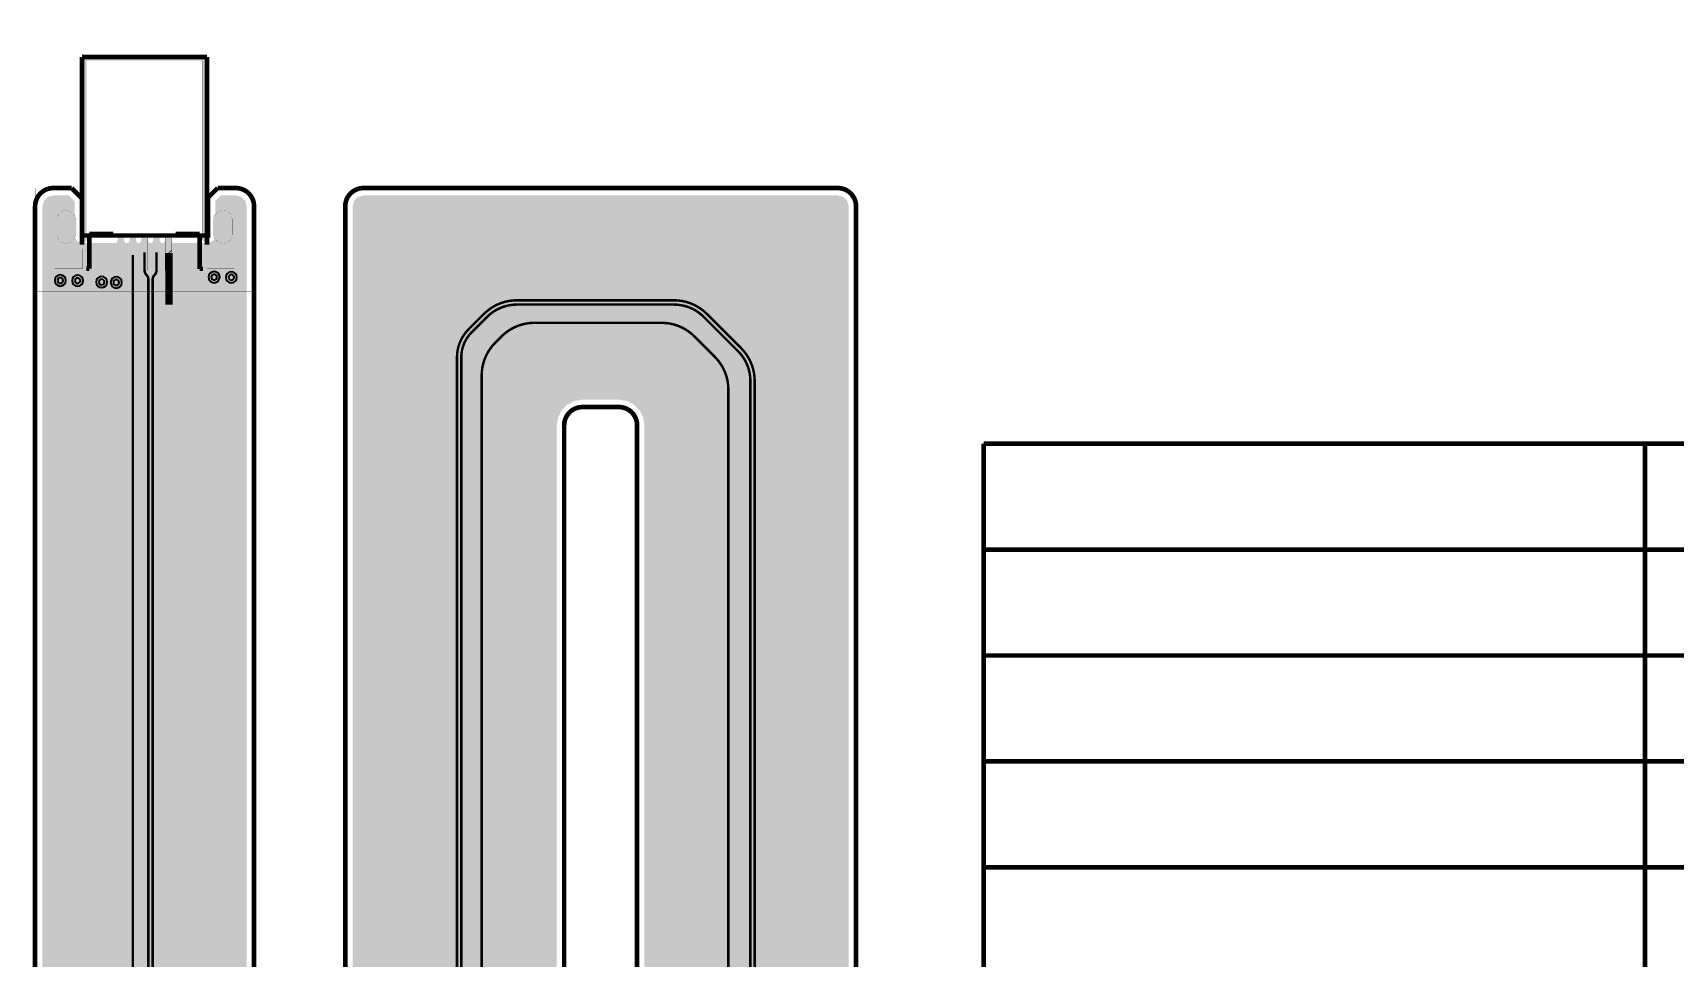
# Model space of a CAD drawing. Header units: millimetres. Extents: x -17 to 182, y -88 to 11.
# Drawn here: x -17.1 to 72.8, y -40.1 to 10.5 of the extents above; entities that cross this region are included whole.
import ezdxf

# ---------------------------------------------------------------- set-up
doc = ezdxf.new("R2010")
doc.units = ezdxf.units.MM
doc.header["$MEASUREMENT"] = 0
for name, color, linetype, true_color in [('Board-Outline-Layer', 7, 'Continuous', 0xff00ff), ('Bottom-Layer', 7, 'Continuous', 0x0000ff), ('Bottom-Paste-Mask-Layer', 7, 'Continuous', 0x800000), ('Bottom-Solder-Mask-Layer', 7, 'Continuous', 0xaa00ff), ('Document-Layer', 7, 'Continuous', 0xffffff), ('Hole-Layer', 7, 'Continuous', 0x222222), ('Multi-Layer', 7, 'Continuous', 0xc0c0c0), ('Top-Layer', 7, 'Continuous', 0xff0000), ('Top-Paste-Mask-Layer', 7, 'Continuous', 0x808080), ('Top-Silkscreen-Layer', 7, 'Continuous', 0xffcc00), ('Top-Solder-Mask-Layer', 7, 'Continuous', 0x800080)]:
    doc.layers.add(name, color=color, linetype=linetype, true_color=true_color)

msp = doc.modelspace()

# ---------------------------------------------------------------- hatches: boundary and pattern name
at = {"layer": 'Bottom-Layer'}
for points in [[(25.497, -77.998), (23.732, -77.994), (23.732, -77.784), (23.777, -77.675), (23.792, -77.557), (23.792, -76.21), (23.854, -75.9), (24.03, -75.637), (24.77, -74.897), (25.233, -74.298), (25.532, -73.602), (25.647, -72.854), (25.652, -72.813), (25.654, -72.772), (25.654, -72.252), (25.746, -72.045), (25.749, -71.817), (25.661, -71.608), (25.661, -71.296), (25.764, -71.01), (25.704, -70.713), (25.497, -70.49), (25.204, -70.408), (24.911, -70.49), (24.705, -70.713), (24.644, -71.01), (24.748, -71.296), (24.748, -71.59), (24.65, -71.803), (24.647, -72.037), (24.741, -72.252), (24.741, -72.701), (24.736, -72.74), (24.735, -72.778), (24.664, -73.317), (24.455, -73.82), (24.124, -74.251), (23.384, -74.992), (23.121, -75.329), (22.95, -75.721), (22.881, -76.143), (22.832, -76.072), (22.776, -76.007), (22.769, -75.997), (22.767, -75.986), (22.767, -74.601), (22.87, -74.448), (22.949, -74.282), (23.185, -74.069), (23.268, -73.763), (23.171, -73.46), (22.925, -73.258), (22.61, -73.222), (22.325, -73.363), (22.04, -73.222), (21.725, -73.258), (21.479, -73.46), (21.383, -73.763), (21.466, -74.069), (21.702, -74.282), (21.781, -74.448), (21.884, -74.601), (21.884, -75.986), (21.881, -75.997), (21.875, -76.007), (21.787, -76.116), (21.723, -76.24), (21.7, -76.251), (21.678, -76.265), (21.678, -75.12), (21.589, -74.672), (21.336, -74.293), (21.209, -74.166), (20.966, -74.004), (20.679, -73.947), (20.641, -73.947), (20.546, -73.928), (20.465, -73.874), (20.456, -73.86), (20.453, -73.844), (20.453, -73.722), (20.512, -73.425), (20.68, -73.173), (20.906, -72.947), (21.186, -72.924), (21.419, -72.769), (21.548, -72.519), (21.541, -72.239), (21.398, -71.997), (21.156, -71.854), (20.876, -71.847), (20.626, -71.976), (20.471, -72.209), (20.448, -72.489), (20.222, -72.715), (19.995, -73.01), (19.853, -73.353), (19.805, -73.722), (19.805, -73.844), (19.857, -74.108), (20.007, -74.332), (20.298, -74.526), (20.641, -74.595), (20.679, -74.595), (20.718, -74.603), (20.751, -74.625), (20.878, -74.752), (20.991, -74.92), (21.03, -75.12), (21.03, -76.263), (20.948, -76.355), (20.918, -76.475), (20.918, -77.988), (18.497, -77.983), (18.295, -78.036), (18.148, -78.184), (18.093, -78.385), (18.094, -80.337), (17.833, -80.598), (17, -80.598), (16.701, -80.518), (16.483, -80.299), (16.403, -80), (16.403, -11.001), (16.334, -10.568), (16.135, -10.176), (15.825, -9.866), (15.434, -9.666), (15, -9.597), (13.003, -9.597), (12.569, -9.665), (12.177, -9.864), (11.866, -10.175), (11.666, -10.566), (11.597, -11), (11.597, -80), (11.517, -80.299), (11.299, -80.518), (11, -80.598), (-16, -80.598), (-16.299, -80.517), (-16.518, -80.298), (-16.597, -79.999), (-16.599, 0.999), (-16.518, 1.298), (-16.299, 1.517), (-16, 1.596), (-15.167, 1.597), (-14.916, 1.346), (-14.909, 1.336), (-14.906, 1.324), (-14.907, -0.615), (-14.853, -0.816), (-14.705, -0.964), (-14.503, -1.018), (-7.503, -1.003), (-7.302, -0.948), (-7.155, -0.801), (-7.101, -0.6), (-7.101, 1.329), (-6.833, 1.597), (-6, 1.597), (-5.701, 1.517), (-5.482, 1.298), (-5.403, 0.998), (-5.403, -67.997), (-5.335, -68.431), (-5.136, -68.823), (-4.825, -69.134), (-4.434, -69.334), (-4, -69.403), (-1.001, -69.403), (-0.568, -69.334), (-0.176, -69.135), (0.134, -68.825), (0.334, -68.434), (0.403, -68), (0.403, 1), (0.483, 1.299), (0.702, 1.518), (1.002, 1.597), (8, 1.598), (27, 1.597), (27.299, 1.517), (27.518, 1.299), (27.598, 1), (27.598, -80), (27.517, -80.299), (27.298, -80.518), (26.999, -80.598), (26.167, -80.598), (25.899, -80.33), (25.899, -78.4), (25.845, -78.199), (25.698, -78.052)], [(-15.8, 0.275), (-15.705, 0.569), (-15.455, 0.751), (-15.146, 0.751), (-14.896, 0.569), (-14.8, 0.275), (-14.8, -0.525), (-14.896, -0.819), (-15.146, -1), (-15.455, -1), (-15.705, -0.819), (-15.8, -0.525)], [(-7.2, 0.275), (-7.104, 0.569), (-6.854, 0.751), (-6.545, 0.751), (-6.295, 0.569), (-6.2, 0.275), (-6.2, -0.525), (-6.295, -0.819), (-6.545, -1), (-6.854, -1), (-7.104, -0.819), (-7.2, -0.525)]]:
    msp.add_hatch(color=256, dxfattribs=at).paths.add_polyline_path(points)
at = {"layer": 'Bottom-Paste-Mask-Layer'}
for points in [[(-15.8, 0.275), (-15.705, 0.569), (-15.455, 0.751), (-15.146, 0.751), (-14.896, 0.569), (-14.8, 0.275), (-14.8, -0.525), (-14.896, -0.819), (-15.146, -1), (-15.455, -1), (-15.705, -0.819), (-15.8, -0.525)], [(-7.2, 0.275), (-7.104, 0.569), (-6.854, 0.751), (-6.545, 0.751), (-6.295, 0.569), (-6.2, 0.275), (-6.2, -0.525), (-6.295, -0.819), (-6.545, -1), (-6.854, -1), (-7.104, -0.819), (-7.2, -0.525)]]:
    msp.add_hatch(color=256, dxfattribs=at).paths.add_polyline_path(points)
at = {"layer": 'Bottom-Solder-Mask-Layer'}
for points in [[(-15.851, 0.275), (-15.777, 0.551), (-15.576, 0.752), (-15.3, 0.826), (-15.025, 0.752), (-14.823, 0.551), (-14.749, 0.275), (-14.749, -0.525), (-14.823, -0.8), (-15.025, -1.002), (-15.3, -1.076), (-15.576, -1.002), (-15.777, -0.8), (-15.851, -0.525)], [(-7.251, 0.275), (-7.177, 0.551), (-6.975, 0.752), (-6.7, 0.826), (-6.424, 0.752), (-6.223, 0.551), (-6.149, 0.275), (-6.149, -0.525), (-6.223, -0.8), (-6.424, -1.002), (-6.7, -1.076), (-6.975, -1.002), (-7.177, -0.8), (-7.251, -0.525)]]:
    msp.add_hatch(color=256, dxfattribs=at).paths.add_polyline_path(points)
at = {"layer": 'Document-Layer'}
msp.add_hatch(color=256, dxfattribs=at).paths.add_polyline_path([(-14.427, -0.8), (-14.427, 9.1), (-14.39, 9.19), (-14.3, 9.227), (-7.7, 9.227), (-7.61, 9.19), (-7.573, 9.1), (-7.573, -0.8), (-7.637, -0.91), (-7.764, -0.91), (-7.827, -0.8), (-7.827, 8.973), (-14.173, 8.973), (-14.173, -0.8), (-14.237, -0.91), (-14.364, -0.91)])
at = {"layer": 'Hole-Layer'}
for points in [[(-15.6, 0.175), (-15.512, 0.387), (-15.3, 0.475), (-15.088, 0.387), (-15, 0.175), (-15, -0.425), (-15.088, -0.637), (-15.3, -0.725), (-15.512, -0.637), (-15.6, -0.425)], [(-7, 0.175), (-6.912, 0.387), (-6.7, 0.475), (-6.488, 0.387), (-6.4, 0.175), (-6.4, -0.425), (-6.488, -0.637), (-6.7, -0.725), (-6.912, -0.637), (-7, -0.425)]]:
    msp.add_hatch(color=256, dxfattribs=at).paths.add_polyline_path(points)
at = {"layer": 'Multi-Layer'}
for points in [[(-15.8, 0.275), (-15.705, 0.569), (-15.455, 0.751), (-15.146, 0.751), (-14.896, 0.569), (-14.8, 0.275), (-14.8, -0.525), (-14.896, -0.819), (-15.146, -1), (-15.455, -1), (-15.705, -0.819), (-15.8, -0.525)], [(-15.8, 0.275), (-15.705, 0.569), (-15.455, 0.751), (-15.146, 0.751), (-14.896, 0.569), (-14.8, 0.275), (-14.8, -0.525), (-14.896, -0.819), (-15.146, -1), (-15.455, -1), (-15.705, -0.819), (-15.8, -0.525)], [(-15.8, 0.275), (-15.705, 0.569), (-15.455, 0.751), (-15.146, 0.751), (-14.896, 0.569), (-14.8, 0.275), (-14.8, -0.525), (-14.896, -0.819), (-15.146, -1), (-15.455, -1), (-15.705, -0.819), (-15.8, -0.525)], [(-7.2, 0.275), (-7.104, 0.569), (-6.854, 0.751), (-6.545, 0.751), (-6.295, 0.569), (-6.2, 0.275), (-6.2, -0.525), (-6.295, -0.819), (-6.545, -1), (-6.854, -1), (-7.104, -0.819), (-7.2, -0.525)], [(-7.2, 0.275), (-7.104, 0.569), (-6.854, 0.751), (-6.545, 0.751), (-6.295, 0.569), (-6.2, 0.275), (-6.2, -0.525), (-6.295, -0.819), (-6.545, -1), (-6.854, -1), (-7.104, -0.819), (-7.2, -0.525)], [(-7.2, 0.275), (-7.104, 0.569), (-6.854, 0.751), (-6.545, 0.751), (-6.295, 0.569), (-6.2, 0.275), (-6.2, -0.525), (-6.295, -0.819), (-6.545, -1), (-6.854, -1), (-7.104, -0.819), (-7.2, -0.525)]]:
    msp.add_hatch(color=256, dxfattribs=at).paths.add_polyline_path(points)
at = {"layer": 'Top-Layer'}
for points in [[(-12.31, -2.832), (-12.31, -3.649), (-16.599, -3.649), (-16.599, 0.999), (-16.518, 1.298), (-16.299, 1.517), (-16, 1.596), (-15.167, 1.597), (-14.833, 1.263), (-14.833, -0.6), (-14.779, -0.801), (-14.631, -0.949), (-14.43, -1.003), (-12.428, -1.003), (-12.428, -2.475), (-12.398, -2.663)], [(-9.887, -4.252), (-5.403, -4.252), (-5.403, -67.997), (-5.335, -68.431), (-5.136, -68.823), (-4.825, -69.134), (-4.434, -69.334), (-4, -69.403), (-1.001, -69.403), (-0.568, -69.334), (-0.176, -69.135), (0.134, -68.825), (0.334, -68.434), (0.403, -68), (0.403, 1), (0.483, 1.299), (0.702, 1.518), (1.002, 1.597), (8, 1.598), (27, 1.597), (27.299, 1.517), (27.518, 1.299), (27.598, 1), (27.598, -72.398), (23.113, -72.398), (23.113, -8.569), (23.051, -7.943), (22.868, -7.341), (22.572, -6.786), (22.173, -6.299), (20.294, -4.42), (19.807, -4.021), (19.252, -3.725), (18.65, -3.542), (18.024, -3.48), (9.403, -3.48), (8.776, -3.542), (8.174, -3.725), (7.619, -4.021), (7.133, -4.42), (6.284, -5.269), (5.834, -5.855), (5.552, -6.537), (5.455, -7.269), (5.455, -71.399), (5.4, -71.822), (5.236, -72.216), (4.976, -72.555), (3.526, -74.005), (3.188, -74.265), (2.794, -74.428), (2.37, -74.484), (-7.321, -74.484), (-7.744, -74.428), (-8.138, -74.265), (-8.477, -74.005), (-9.544, -72.938), (-9.798, -72.557), (-9.887, -72.108)], [(-5.403, -3.649), (-8.859, -3.649), (-8.859, -1.559), (-8.875, -1.399), (-8.922, -1.246), (-8.922, -1.003), (-7.53, -1.003), (-7.329, -0.949), (-7.181, -0.801), (-7.127, -0.6), (-7.127, 1.303), (-6.833, 1.597), (-6, 1.597), (-5.701, 1.517), (-5.482, 1.298), (-5.403, 0.998)], [(-15.8, 0.275), (-15.705, 0.569), (-15.455, 0.751), (-15.146, 0.751), (-14.896, 0.569), (-14.8, 0.275), (-14.8, -0.525), (-14.896, -0.819), (-15.146, -1), (-15.455, -1), (-15.705, -0.819), (-15.8, -0.525)], [(-7.2, 0.275), (-7.104, 0.569), (-6.854, 0.751), (-6.545, 0.751), (-6.295, 0.569), (-6.2, 0.275), (-6.2, -0.525), (-6.295, -0.819), (-6.545, -1), (-6.854, -1), (-7.104, -0.819), (-7.2, -0.525)], [(-14.425, -1.325), (-14.425, -2.425), (-15.925, -2.425), (-15.925, -1.325)], [(-12.475, -2.475), (-12.475, -0.975), (-12.125, -0.975), (-12.125, -2.475)], [(-11.825, -2.475), (-11.825, -0.975), (-11.475, -0.975), (-11.475, -2.475)], [(-11.175, -2.475), (-11.175, -0.975), (-10.825, -0.975), (-10.825, -2.475)], [(-10.525, -2.475), (-10.525, -0.975), (-10.175, -0.975), (-10.175, -2.475)], [(-9.875, -2.475), (-9.875, -0.975), (-9.525, -0.975), (-9.525, -2.475)], [(-6.075, -1.325), (-6.075, -2.425), (-7.575, -2.425), (-7.575, -1.325)]]:
    msp.add_hatch(color=256, dxfattribs=at).paths.add_polyline_path(points)
at = {"layer": 'Top-Paste-Mask-Layer'}
for points in [[(-15.313, 0.775), (-15.337, 0.774), (-15.362, 0.771), (-15.387, 0.767), (-15.411, 0.762), (-15.436, 0.756), (-15.459, 0.749), (-15.483, 0.74), (-15.506, 0.731), (-15.528, 0.72), (-15.55, 0.708), (-15.571, 0.695), (-15.592, 0.681), (-15.612, 0.666), (-15.631, 0.65), (-15.649, 0.633), (-15.667, 0.615), (-15.683, 0.596), (-15.699, 0.577), (-15.713, 0.557), (-15.727, 0.536), (-15.739, 0.514), (-15.751, 0.492), (-15.761, 0.469), (-15.77, 0.446), (-15.778, 0.422), (-15.785, 0.398), (-15.79, 0.374), (-15.795, 0.35), (-15.798, 0.325), (-15.8, 0.3), (-15.8, 0.275), (-15.8, -0.525), (-15.8, -0.55), (-15.798, -0.575), (-15.795, -0.599), (-15.79, -0.624), (-15.785, -0.648), (-15.778, -0.672), (-15.77, -0.696), (-15.761, -0.719), (-15.751, -0.742), (-15.739, -0.764), (-15.727, -0.786), (-15.713, -0.807), (-15.699, -0.827), (-15.683, -0.846), (-15.667, -0.865), (-15.649, -0.883), (-15.631, -0.9), (-15.612, -0.916), (-15.592, -0.931), (-15.571, -0.945), (-15.55, -0.958), (-15.528, -0.97), (-15.506, -0.981), (-15.483, -0.99), (-15.459, -0.999), (-15.436, -1.006), (-15.411, -1.012), (-15.387, -1.017), (-15.362, -1.021), (-15.337, -1.024), (-15.313, -1.025), (-15.288, -1.025), (-15.263, -1.024), (-15.238, -1.021), (-15.213, -1.017), (-15.189, -1.012), (-15.165, -1.006), (-15.141, -0.999), (-15.117, -0.99), (-15.094, -0.981), (-15.072, -0.97), (-15.05, -0.958), (-15.029, -0.945), (-15.008, -0.931), (-14.988, -0.916), (-14.969, -0.9), (-14.951, -0.883), (-14.934, -0.865), (-14.917, -0.846), (-14.902, -0.827), (-14.887, -0.807), (-14.873, -0.786), (-14.861, -0.764), (-14.85, -0.742), (-14.839, -0.719), (-14.83, -0.696), (-14.822, -0.672), (-14.816, -0.648), (-14.81, -0.624), (-14.806, -0.599), (-14.803, -0.575), (-14.801, -0.55), (-14.8, -0.525), (-14.8, 0.275), (-14.801, 0.3), (-14.803, 0.325), (-14.806, 0.35), (-14.81, 0.374), (-14.816, 0.398), (-14.822, 0.422), (-14.83, 0.446), (-14.839, 0.469), (-14.85, 0.492), (-14.861, 0.514), (-14.873, 0.536), (-14.887, 0.557), (-14.902, 0.577), (-14.917, 0.596), (-14.934, 0.615), (-14.951, 0.633), (-14.969, 0.65), (-14.988, 0.666), (-15.008, 0.681), (-15.029, 0.695), (-15.05, 0.708), (-15.072, 0.72), (-15.094, 0.731), (-15.117, 0.74), (-15.141, 0.749), (-15.165, 0.756), (-15.189, 0.762), (-15.213, 0.767), (-15.238, 0.771), (-15.263, 0.774), (-15.288, 0.775)], [(-15.8, 0.275), (-15.705, 0.569), (-15.455, 0.751), (-15.146, 0.751), (-14.896, 0.569), (-14.8, 0.275), (-14.8, -0.525), (-14.896, -0.819), (-15.146, -1), (-15.455, -1), (-15.705, -0.819), (-15.8, -0.525)], [(-6.712, 0.775), (-6.737, 0.774), (-6.762, 0.771), (-6.787, 0.767), (-6.811, 0.762), (-6.835, 0.756), (-6.859, 0.749), (-6.883, 0.74), (-6.906, 0.731), (-6.928, 0.72), (-6.95, 0.708), (-6.971, 0.695), (-6.992, 0.681), (-7.012, 0.666), (-7.031, 0.65), (-7.049, 0.633), (-7.066, 0.615), (-7.083, 0.596), (-7.098, 0.577), (-7.113, 0.557), (-7.127, 0.536), (-7.139, 0.514), (-7.15, 0.492), (-7.161, 0.469), (-7.17, 0.446), (-7.178, 0.422), (-7.184, 0.398), (-7.19, 0.374), (-7.194, 0.35), (-7.197, 0.325), (-7.199, 0.3), (-7.2, 0.275), (-7.2, -0.525), (-7.199, -0.55), (-7.197, -0.575), (-7.194, -0.599), (-7.19, -0.624), (-7.184, -0.648), (-7.178, -0.672), (-7.17, -0.696), (-7.161, -0.719), (-7.15, -0.742), (-7.139, -0.764), (-7.127, -0.786), (-7.113, -0.807), (-7.098, -0.827), (-7.083, -0.846), (-7.066, -0.865), (-7.049, -0.883), (-7.031, -0.9), (-7.012, -0.916), (-6.992, -0.931), (-6.971, -0.945), (-6.95, -0.958), (-6.928, -0.97), (-6.906, -0.981), (-6.883, -0.99), (-6.859, -0.999), (-6.835, -1.006), (-6.811, -1.012), (-6.787, -1.017), (-6.762, -1.021), (-6.737, -1.024), (-6.712, -1.025), (-6.687, -1.025), (-6.663, -1.024), (-6.638, -1.021), (-6.613, -1.017), (-6.589, -1.012), (-6.565, -1.006), (-6.541, -0.999), (-6.517, -0.99), (-6.494, -0.981), (-6.472, -0.97), (-6.45, -0.958), (-6.429, -0.945), (-6.408, -0.931), (-6.388, -0.916), (-6.369, -0.9), (-6.351, -0.883), (-6.333, -0.865), (-6.317, -0.846), (-6.301, -0.827), (-6.287, -0.807), (-6.273, -0.786), (-6.261, -0.764), (-6.249, -0.742), (-6.239, -0.719), (-6.23, -0.696), (-6.222, -0.672), (-6.215, -0.648), (-6.21, -0.624), (-6.206, -0.599), (-6.202, -0.575), (-6.201, -0.55), (-6.2, -0.525), (-6.2, 0.275), (-6.201, 0.3), (-6.202, 0.325), (-6.206, 0.35), (-6.21, 0.374), (-6.215, 0.398), (-6.222, 0.422), (-6.23, 0.446), (-6.239, 0.469), (-6.249, 0.492), (-6.261, 0.514), (-6.273, 0.536), (-6.287, 0.557), (-6.301, 0.577), (-6.317, 0.596), (-6.333, 0.615), (-6.351, 0.633), (-6.369, 0.65), (-6.388, 0.666), (-6.408, 0.681), (-6.429, 0.695), (-6.45, 0.708), (-6.472, 0.72), (-6.494, 0.731), (-6.517, 0.74), (-6.541, 0.749), (-6.565, 0.756), (-6.589, 0.762), (-6.613, 0.767), (-6.638, 0.771), (-6.663, 0.774), (-6.687, 0.775)], [(-7.2, 0.275), (-7.104, 0.569), (-6.854, 0.751), (-6.545, 0.751), (-6.295, 0.569), (-6.2, 0.275), (-6.2, -0.525), (-6.295, -0.819), (-6.545, -1), (-6.854, -1), (-7.104, -0.819), (-7.2, -0.525)], [(-12.475, -0.525), (-12.475, -2.525), (-12.125, -2.525), (-12.125, -0.525)], [(-11.825, -0.525), (-11.825, -2.525), (-11.475, -2.525), (-11.475, -0.525)], [(-11.175, -0.525), (-11.175, -2.525), (-10.825, -2.525), (-10.825, -0.525)], [(-10.525, -0.525), (-10.525, -2.525), (-10.175, -2.525), (-10.175, -0.525)], [(-9.875, -0.525), (-9.875, -2.525), (-9.525, -2.525), (-9.525, -0.525)], [(-15.925, -1.325), (-15.925, -2.425), (-14.425, -2.425), (-14.425, -1.325)], [(-7.575, -1.325), (-7.575, -2.425), (-6.075, -2.425), (-6.075, -1.325)]]:
    msp.add_hatch(color=256, dxfattribs=at).paths.add_polyline_path(points)
at = {"layer": 'Top-Solder-Mask-Layer'}
for points in [[(-15.851, 0.275), (-15.777, 0.551), (-15.576, 0.752), (-15.3, 0.826), (-15.025, 0.752), (-14.823, 0.551), (-14.749, 0.275), (-14.749, -0.525), (-14.823, -0.8), (-15.025, -1.002), (-15.3, -1.076), (-15.576, -1.002), (-15.777, -0.8), (-15.851, -0.525)], [(-7.251, 0.275), (-7.177, 0.551), (-6.975, 0.752), (-6.7, 0.826), (-6.424, 0.752), (-6.223, 0.551), (-6.149, 0.275), (-6.149, -0.525), (-6.223, -0.8), (-6.424, -1.002), (-6.7, -1.076), (-6.975, -1.002), (-7.177, -0.8), (-7.251, -0.525)], [(-14.374, -1.274), (-14.374, -2.476), (-15.976, -2.476), (-15.976, -1.274)], [(-12.526, -2.526), (-12.526, -0.924), (-12.074, -0.924), (-12.074, -2.526)], [(-11.876, -2.526), (-11.876, -0.924), (-11.424, -0.924), (-11.424, -2.526)], [(-11.226, -2.526), (-11.226, -0.924), (-10.774, -0.924), (-10.774, -2.526)], [(-10.576, -2.526), (-10.576, -0.924), (-10.124, -0.924), (-10.124, -2.526)], [(-9.926, -2.526), (-9.926, -0.924), (-9.474, -0.924), (-9.474, -2.526)], [(-6.024, -1.274), (-6.024, -2.476), (-7.626, -2.476), (-7.626, -1.274)]]:
    msp.add_hatch(color=256, dxfattribs=at).paths.add_polyline_path(points)

# ---------------------------------------------------------------- linework, layer by layer
at = {"layer": 'Board-Outline-Layer', "const_width": 0.254}
for points in [[(-15.999, 1.999, 0.415), (-17.001, 0.999)], [(-14.43, 1.385, 0.199), (-14.462, 1.462), (-15, 2)], [(-7.53, 1.4, -0.199), (-7.481, 1.519), (-7, 2)], [(-5, 0.997, 0.415), (-6, 2)], [(1.003, 2, 0.415), (0, 1)], [(28, 0.997, 0.415), (27, 2)], [(13.003, -10, 0.415), (12, -11)], [(16, -11.003, 0.415), (15, -10)]]:
    msp.add_lwpolyline(points, format="xyb", dxfattribs=at)
for points in [[(-15, 2), (-15.999, 1.999)], [(-7, 2), (-6, 2)], [(1.003, 2), (8, 2)], [(8, 2), (27, 2)], [(-17.001, 0.999), (-17, -80)], [(-14.43, 1.385), (-14.43, -0.6), (-7.53, -0.6), (-7.53, 1.4)], [(-14.43, 1.385), (-14.43, -0.6), (-7.53, -0.6), (-7.53, 1.4)], [(-5, 0.997), (-5, -67.998)], [(0, 1), (0, -68)], [(28, 1), (28, -80)], [(13.003, -10), (15, -10)], [(12, -11), (12, -80)], [(16, -11), (16, -80)]]:
    msp.add_lwpolyline(points, dxfattribs=at)
at = {"layer": 'Bottom-Layer', "const_width": 0.00508}
msp.add_lwpolyline([(-17, -81.285), (-17, 2), (27.923, 2), (27.923, -81.285)], close=True, dxfattribs=at)
at = {"layer": 'Document-Layer', "const_width": 0.00508}
msp.add_lwpolyline([(-14.427, -0.8), (-14.427, 9.1, -0.414), (-14.3, 9.227), (-7.7, 9.227, -0.414), (-7.573, 9.1), (-7.573, -0.8, -1), (-7.827, -0.8), (-7.827, 8.973), (-14.173, 8.973), (-14.173, -0.8, -1)], format="xyb", close=True, dxfattribs=at)
at = {"layer": 'Document-Layer', "const_width": 0.254}
for points in [[(35, -12), (181.989, -12)], [(35, -12), (35, -69.803)], [(71.255, -12), (71.255, -69.803)], [(35, -17.806), (181.989, -17.806)], [(35, -23.611), (181.989, -23.611)], [(35, -29.417), (181.989, -29.417)], [(35, -35.223), (181.989, -35.223)]]:
    msp.add_lwpolyline(points, dxfattribs=at)
at = {"layer": 'Hole-Layer'}
for points in [[(-15.774, -3.065, 1), (-15.469, -3.065), (-15.469, -3.065, 1), (-15.774, -3.065)], [(-14.827, -3.074, 1), (-14.522, -3.074), (-14.522, -3.074, 1), (-14.827, -3.074)], [(-13.509, -3.152, 1), (-13.204, -3.152), (-13.204, -3.152, 1), (-13.509, -3.152)], [(-12.708, -3.172, 1), (-12.403, -3.172), (-12.403, -3.172, 1), (-12.708, -3.172)]]:
    msp.add_lwpolyline(points, format="xyb", dxfattribs=at)
for points in [[(-7.342, -2.881, 1), (-7.037, -2.881, 1)], [(-6.395, -2.891, 1), (-6.09, -2.891, 1)]]:
    msp.add_lwpolyline(points, format="xyb", close=True, dxfattribs=at)
at = {"layer": 'Multi-Layer'}
for points in [[(-7.495, -2.881, 1), (-6.885, -2.881, 1)], [(-6.548, -2.891, 1), (-5.938, -2.891, 1)]]:
    msp.add_lwpolyline(points, format="xyb", close=True, dxfattribs=at)
for points in [[(-15.927, -3.065, 1), (-15.317, -3.065), (-15.317, -3.065, 1), (-15.927, -3.065)], [(-14.979, -3.074, 1), (-14.369, -3.074), (-14.369, -3.074, 1), (-14.979, -3.074)], [(-13.661, -3.152, 1), (-13.051, -3.152), (-13.051, -3.152, 1), (-13.661, -3.152)], [(-12.861, -3.172, 1), (-12.251, -3.172), (-12.251, -3.172, 1), (-12.861, -3.172)]]:
    msp.add_lwpolyline(points, format="xyb", dxfattribs=at)
at = {"layer": 'Top-Layer', "const_width": 0.00508}
for points in [[(-17, -3.649), (-17, 2), (-5, 2), (-5, -3.649)], [(-16.978, -76.127), (-16.978, 2.044), (28.021, 2.044), (28.021, -76.127)]]:
    msp.add_lwpolyline(points, close=True, dxfattribs=at)
at = {"layer": 'Top-Layer'}
for points, const_width in [([(-11.64, -1.663), (-11.64, -72.46)], 0.135), ([(-11, -2.513), (-11, -1.525)], 0.135), ([(-10.35, -2.513), (-10.35, -1.525)], 0.135), ([(-9.689, -1.531), (-9.661, -1.559)], 0.4), ([(-9.661, -1.559), (-9.661, -4.392)], 0.4), ([(-10.792, -72.108), (-10.792, -3.014)], 0.135), ([(-10.557, -72.108), (-10.557, -3.014)], 0.135), ([(18.024, -4.15), (9.403, -4.15)], 0.135), ([(18.024, -4.385), (9.403, -4.385)], 0.135), ([(7.606, -4.894), (6.758, -5.743)], 0.135), ([(7.773, -5.06), (6.924, -5.909)], 0.135), ([(10.365, -5.384), (17.342, -5.384)], 0.135), ([(21.533, -6.939), (19.654, -5.06)], 0.135), ([(21.699, -6.773), (19.82, -4.894)], 0.135), ([(8.22, -6.476), (8.569, -6.128)], 0.135), ([(19.138, -6.128), (20.257, -7.247)], 0.135), ([(6.125, -7.269), (6.125, -71.399)], 0.135), ([(6.36, -7.269), (6.36, -71.399)], 0.135), ([(7.476, -72.067), (7.476, -8.272)], 0.135), ([(21.001, -9.043), (21.001, -72.394)], 0.135), ([(22.208, -72.885), (22.208, -8.569)], 0.135), ([(22.443, -72.885), (22.443, -8.569)], 0.135)]:
    msp.add_lwpolyline(points, dxfattribs=dict(at, const_width=const_width))
at = {"layer": 'Top-Layer', "const_width": 0.135}
for points in [[(-11, -2.513, 0.199), (-10.896, -2.764)], [(-10.792, -3.014, 0.199), (-10.896, -2.764)], [(-10.454, -2.764, 0.199), (-10.557, -3.014)], [(-10.454, -2.764, 0.199), (-10.35, -2.513)], [(9.403, -4.15, 0.199), (7.606, -4.894)], [(9.403, -4.385, 0.199), (7.773, -5.06)], [(19.82, -4.894, 0.199), (18.024, -4.15)], [(19.654, -5.06, 0.199), (18.024, -4.385)], [(10.365, -5.384, 0.199), (8.569, -6.128)], [(19.138, -6.128, 0.199), (17.342, -5.384)], [(6.758, -5.743, 0.199), (6.125, -7.269)], [(6.924, -5.909, 0.199), (6.36, -7.269)], [(8.22, -6.476, 0.199), (7.476, -8.272)], [(21.001, -9.043, 0.199), (20.257, -7.247)], [(22.208, -8.569, 0.199), (21.533, -6.939)], [(22.443, -8.569, 0.199), (21.699, -6.773)]]:
    msp.add_lwpolyline(points, format="xyb", dxfattribs=at)
at = {"layer": 'Top-Paste-Mask-Layer', "const_width": 0.00508}
for points in [[(-15.313, 0.775), (-15.337, 0.774), (-15.362, 0.771), (-15.387, 0.767), (-15.411, 0.762), (-15.436, 0.756), (-15.459, 0.749), (-15.483, 0.74), (-15.506, 0.731), (-15.528, 0.72), (-15.55, 0.708), (-15.571, 0.695), (-15.592, 0.681), (-15.612, 0.666), (-15.631, 0.65), (-15.649, 0.633), (-15.667, 0.615), (-15.683, 0.596), (-15.699, 0.577), (-15.713, 0.557), (-15.727, 0.536), (-15.739, 0.514), (-15.751, 0.492), (-15.761, 0.469), (-15.77, 0.446), (-15.778, 0.422), (-15.785, 0.398), (-15.79, 0.374), (-15.795, 0.35), (-15.798, 0.325), (-15.8, 0.3), (-15.8, 0.275), (-15.8, -0.525), (-15.8, -0.55), (-15.798, -0.575), (-15.795, -0.599), (-15.79, -0.624), (-15.785, -0.648), (-15.778, -0.672), (-15.77, -0.696), (-15.761, -0.719), (-15.751, -0.742), (-15.739, -0.764), (-15.727, -0.786), (-15.713, -0.807), (-15.699, -0.827), (-15.683, -0.846), (-15.667, -0.865), (-15.649, -0.883), (-15.631, -0.9), (-15.612, -0.916), (-15.592, -0.931), (-15.571, -0.945), (-15.55, -0.958), (-15.528, -0.97), (-15.506, -0.981), (-15.483, -0.99), (-15.459, -0.999), (-15.436, -1.006), (-15.411, -1.012), (-15.387, -1.017), (-15.362, -1.021), (-15.337, -1.024), (-15.313, -1.025), (-15.288, -1.025), (-15.263, -1.024), (-15.238, -1.021), (-15.213, -1.017), (-15.189, -1.012), (-15.165, -1.006), (-15.141, -0.999), (-15.117, -0.99), (-15.094, -0.981), (-15.072, -0.97), (-15.05, -0.958), (-15.029, -0.945), (-15.008, -0.931), (-14.988, -0.916), (-14.969, -0.9), (-14.951, -0.883), (-14.934, -0.865), (-14.917, -0.846), (-14.902, -0.827), (-14.887, -0.807), (-14.873, -0.786), (-14.861, -0.764), (-14.85, -0.742), (-14.839, -0.719), (-14.83, -0.696), (-14.822, -0.672), (-14.816, -0.648), (-14.81, -0.624), (-14.806, -0.599), (-14.803, -0.575), (-14.801, -0.55), (-14.8, -0.525), (-14.8, 0.275), (-14.801, 0.3), (-14.803, 0.325), (-14.806, 0.35), (-14.81, 0.374), (-14.816, 0.398), (-14.822, 0.422), (-14.83, 0.446), (-14.839, 0.469), (-14.85, 0.492), (-14.861, 0.514), (-14.873, 0.536), (-14.887, 0.557), (-14.902, 0.577), (-14.917, 0.596), (-14.934, 0.615), (-14.951, 0.633), (-14.969, 0.65), (-14.988, 0.666), (-15.008, 0.681), (-15.029, 0.695), (-15.05, 0.708), (-15.072, 0.72), (-15.094, 0.731), (-15.117, 0.74), (-15.141, 0.749), (-15.165, 0.756), (-15.189, 0.762), (-15.213, 0.767), (-15.238, 0.771), (-15.263, 0.774), (-15.288, 0.775)], [(-6.712, 0.775), (-6.737, 0.774), (-6.762, 0.771), (-6.787, 0.767), (-6.811, 0.762), (-6.835, 0.756), (-6.859, 0.749), (-6.883, 0.74), (-6.906, 0.731), (-6.928, 0.72), (-6.95, 0.708), (-6.971, 0.695), (-6.992, 0.681), (-7.012, 0.666), (-7.031, 0.65), (-7.049, 0.633), (-7.066, 0.615), (-7.083, 0.596), (-7.098, 0.577), (-7.113, 0.557), (-7.127, 0.536), (-7.139, 0.514), (-7.15, 0.492), (-7.161, 0.469), (-7.17, 0.446), (-7.178, 0.422), (-7.184, 0.398), (-7.19, 0.374), (-7.194, 0.35), (-7.197, 0.325), (-7.199, 0.3), (-7.2, 0.275), (-7.2, -0.525), (-7.199, -0.55), (-7.197, -0.575), (-7.194, -0.599), (-7.19, -0.624), (-7.184, -0.648), (-7.178, -0.672), (-7.17, -0.696), (-7.161, -0.719), (-7.15, -0.742), (-7.139, -0.764), (-7.127, -0.786), (-7.113, -0.807), (-7.098, -0.827), (-7.083, -0.846), (-7.066, -0.865), (-7.049, -0.883), (-7.031, -0.9), (-7.012, -0.916), (-6.992, -0.931), (-6.971, -0.945), (-6.95, -0.958), (-6.928, -0.97), (-6.906, -0.981), (-6.883, -0.99), (-6.859, -0.999), (-6.835, -1.006), (-6.811, -1.012), (-6.787, -1.017), (-6.762, -1.021), (-6.737, -1.024), (-6.712, -1.025), (-6.687, -1.025), (-6.663, -1.024), (-6.638, -1.021), (-6.613, -1.017), (-6.589, -1.012), (-6.565, -1.006), (-6.541, -0.999), (-6.517, -0.99), (-6.494, -0.981), (-6.472, -0.97), (-6.45, -0.958), (-6.429, -0.945), (-6.408, -0.931), (-6.388, -0.916), (-6.369, -0.9), (-6.351, -0.883), (-6.333, -0.865), (-6.317, -0.846), (-6.301, -0.827), (-6.287, -0.807), (-6.273, -0.786), (-6.261, -0.764), (-6.249, -0.742), (-6.239, -0.719), (-6.23, -0.696), (-6.222, -0.672), (-6.215, -0.648), (-6.21, -0.624), (-6.206, -0.599), (-6.202, -0.575), (-6.201, -0.55), (-6.2, -0.525), (-6.2, 0.275), (-6.201, 0.3), (-6.202, 0.325), (-6.206, 0.35), (-6.21, 0.374), (-6.215, 0.398), (-6.222, 0.422), (-6.23, 0.446), (-6.239, 0.469), (-6.249, 0.492), (-6.261, 0.514), (-6.273, 0.536), (-6.287, 0.557), (-6.301, 0.577), (-6.317, 0.596), (-6.333, 0.615), (-6.351, 0.633), (-6.369, 0.65), (-6.388, 0.666), (-6.408, 0.681), (-6.429, 0.695), (-6.45, 0.708), (-6.472, 0.72), (-6.494, 0.731), (-6.517, 0.74), (-6.541, 0.749), (-6.565, 0.756), (-6.589, 0.762), (-6.613, 0.767), (-6.638, 0.771), (-6.663, 0.774), (-6.687, 0.775)], [(-12.475, -0.525), (-12.475, -2.525), (-12.125, -2.525), (-12.125, -0.525)], [(-11.825, -0.525), (-11.825, -2.525), (-11.475, -2.525), (-11.475, -0.525)], [(-11.175, -0.525), (-11.175, -2.525), (-10.825, -2.525), (-10.825, -0.525)], [(-10.525, -0.525), (-10.525, -2.525), (-10.175, -2.525), (-10.175, -0.525)], [(-9.875, -0.525), (-9.875, -2.525), (-9.525, -2.525), (-9.525, -0.525)], [(-15.925, -1.325), (-15.925, -2.425), (-14.425, -2.425), (-14.425, -1.325)], [(-7.575, -1.325), (-7.575, -2.425), (-6.075, -2.425), (-6.075, -1.325)]]:
    msp.add_lwpolyline(points, close=True, dxfattribs=at)
at = {"layer": 'Top-Silkscreen-Layer', "const_width": 0.254}
for points in [[(-14.425, 9.175), (-14.425, -1.094)], [(-14.425, 9.175), (-7.575, 9.175)], [(-14.425, 9.175), (-14.425, -1.094)], [(-14.425, 9.175), (-7.575, 9.175)], [(-7.575, 9.175), (-7.575, -1.094)], [(-7.575, 9.175), (-7.575, -1.094)], [(-14.025, -2.424), (-14.025, -0.525)], [(-14.025, -0.525), (-12.706, -0.525)], [(-14.025, -2.424), (-14.025, -0.525)], [(-14.025, -0.525), (-12.706, -0.525)], [(-9.294, -0.525), (-7.977, -0.525)], [(-9.294, -0.525), (-7.977, -0.525)], [(-7.977, -0.525), (-7.977, -2.427)], [(-7.977, -0.525), (-7.977, -2.427)], [(-14.194, -2.424), (-14.025, -2.424)], [(-14.194, -2.424), (-14.025, -2.424)], [(-7.977, -2.427), (-7.806, -2.427)], [(-7.977, -2.427), (-7.806, -2.427)]]:
    msp.add_lwpolyline(points, dxfattribs=at)

doc.saveas('drawing.dxf')
